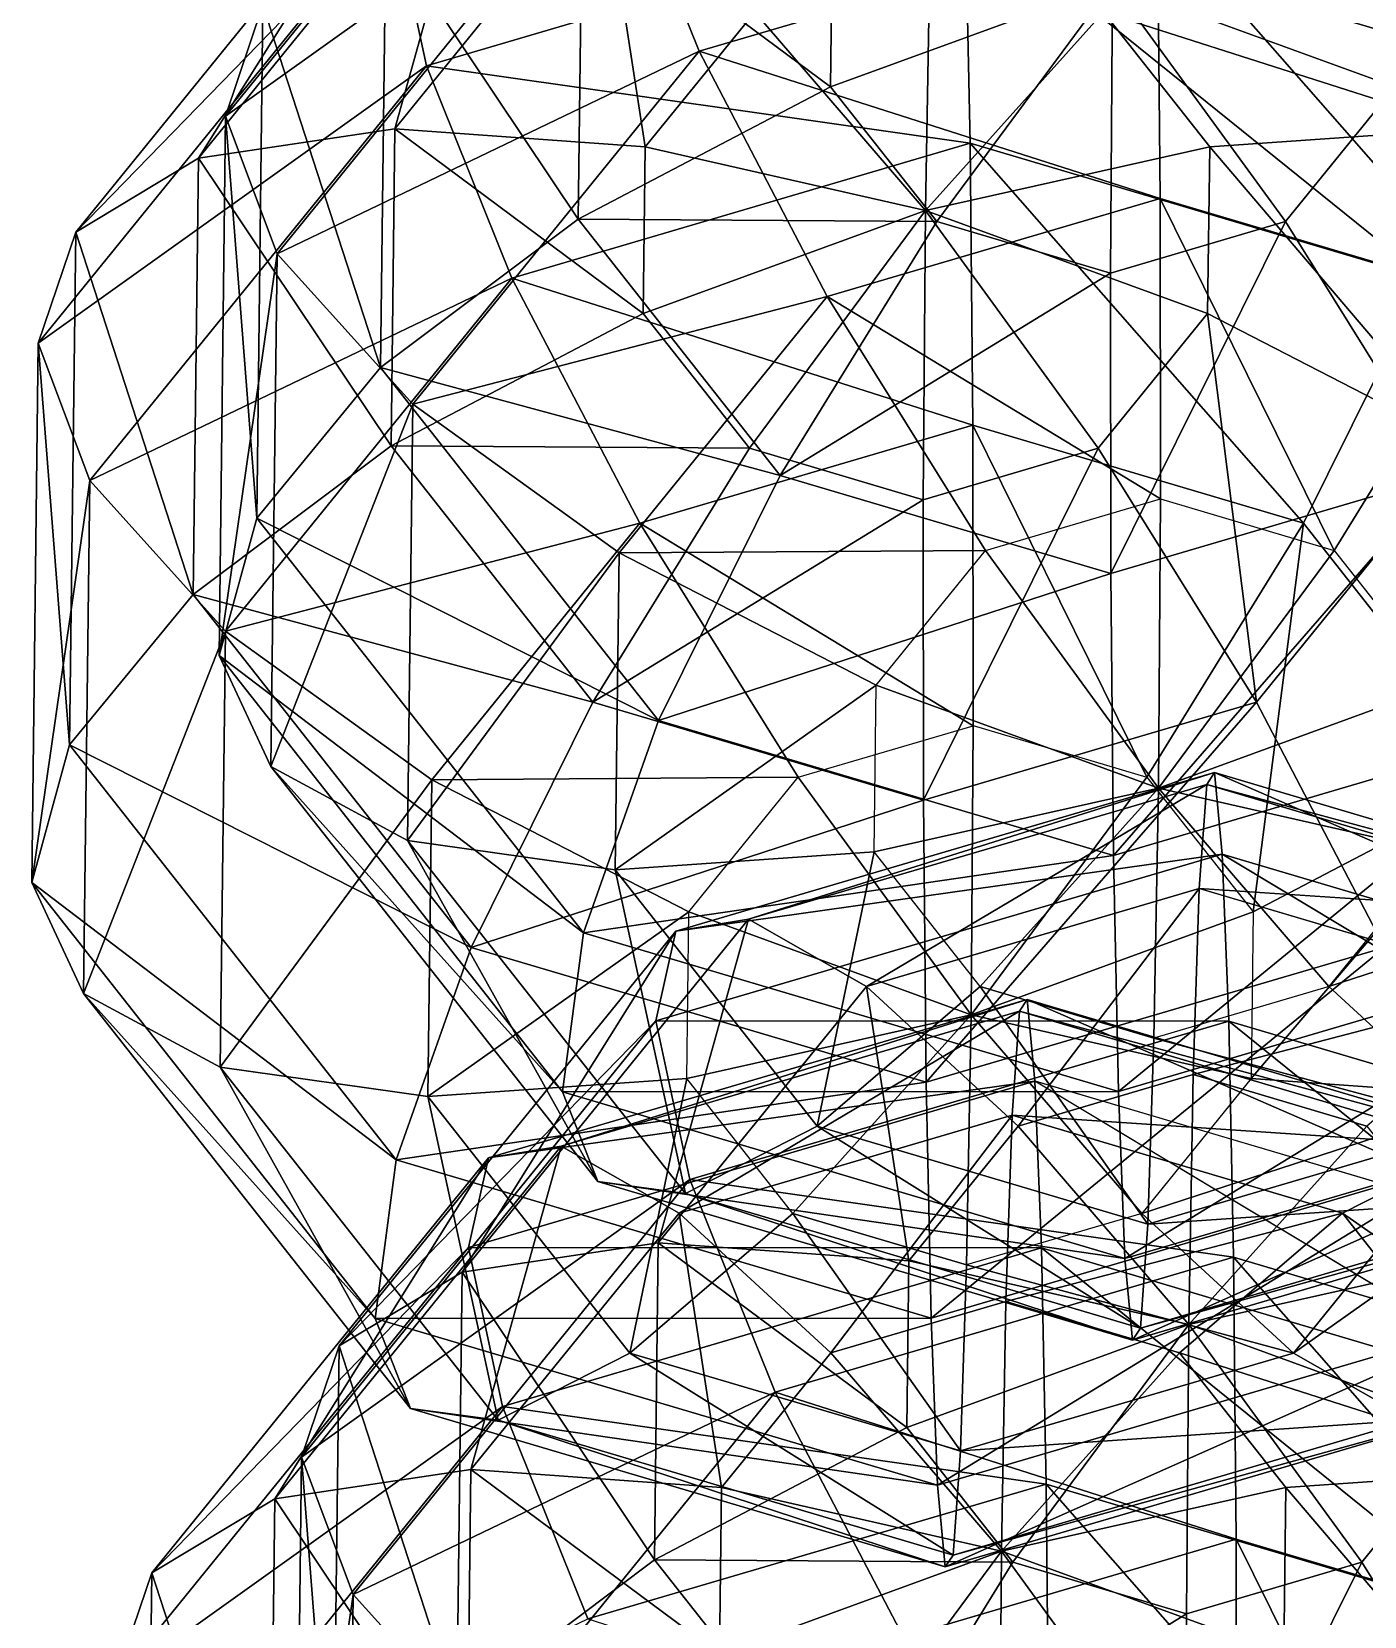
# Model space of a CAD drawing. Header units: metres. Extents: x -232 to 136, y -204 to 253.
# Drawn here: x 68.96 to 110.59, y 10.53 to 60.01 of the extents above; entities that cross this region are included whole.
import ezdxf

# ---------------------------------------------------------------- set-up
doc = ezdxf.new("R2010")
doc.units = ezdxf.units.M

msp = doc.modelspace()

# ---------------------------------------------------------------- linework, layer by layer
for points in [[(86.07738, 70.989456, -405.7738), (76.18919, 60.836445, -420.40878), (75.018585, 57.36731, -411.76627), (75.018684, 57.36741, -411.76617)], [(87.14749, 66.0295, -397.87747), (86.07738, 70.989456, -405.7738), (75.018585, 57.36731, -411.76627), (75.018684, 57.36741, -411.76617)], [(118.33424, 59.397522, -392.54047), (120.67702, 66.0295, -398.7555), (103.97197, 70.978035, -396.03595), (103.97207, 70.978134, -396.03586)], [(118.33424, 59.397522, -392.54047), (103.97197, 70.978035, -396.03595), (104.12408, 63.606995, -390.2271), (104.124176, 63.607094, -390.22702)], [(114.82661, 58.947105, -622.1735), (115.481995, 63.90706, -630.11505), (97.91727, 69.11025, -627.25555), (97.917366, 69.11035, -627.25543)], [(114.82661, 58.947105, -622.1735), (97.91727, 69.11025, -627.25555), (98.12156, 63.895638, -619.454), (98.12166, 63.895737, -619.45386)], [(83.123535, 67.08004, -647.2282), (80.30648, 56.97558, -659.12506), (74.17678, 56.059494, -652.07623), (74.17688, 56.059593, -652.0761)], [(80.85632, 66.70948, -638.1276), (83.123535, 67.08004, -647.2282), (74.17678, 56.059494, -652.07623), (74.17688, 56.059593, -652.0761)], [(83.123535, 67.08004, -647.2282), (86.80668, 64.982475, -655.6028), (80.30648, 56.97558, -659.12506), (80.30658, 56.975677, -659.12494)], [(120.32622, 56.05949, -653.2847), (107.52906, 64.982475, -656.1454), (111.64545, 67.08004, -647.9751), (111.645546, 67.08014, -647.975)], [(80.85632, 66.70948, -638.1276), (74.17678, 56.059494, -652.07623), (70.33878, 53.754047, -643.82684), (70.33888, 53.754147, -643.8267)], [(80.22697, 63.90706, -629.19183), (80.85632, 66.70948, -638.1276), (70.33878, 53.754047, -643.82684), (70.33888, 53.754147, -643.8267)], [(87.14749, 66.0295, -397.87747), (75.018585, 57.36731, -411.76627), (76.62996, 53.07407, -403.57666), (76.63006, 53.07417, -403.57657)], [(89.81233, 59.397522, -391.79358), (87.14749, 66.0295, -397.87747), (76.62996, 53.07407, -403.57666), (76.63006, 53.07417, -403.57657)], [(104.12408, 63.606995, -390.2271), (87.14749, 66.0295, -397.87747), (89.81233, 59.397522, -391.79358), (89.81243, 59.39762, -391.7935)], [(86.80668, 64.982475, -655.6028), (88.12786, 56.41263, -664.28326), (80.30648, 56.97558, -659.12506), (80.30658, 56.975677, -659.12494)], [(86.80668, 64.982475, -655.6028), (91.54522, 60.6221, -662.4315), (88.12786, 56.41263, -664.28326), (88.12796, 56.412727, -664.28314)], [(113.836006, 56.975574, -660.00305), (102.43962, 60.6221, -662.7168), (107.52906, 64.982475, -656.1454), (107.52916, 64.982574, -656.14526)], [(120.32622, 56.05949, -653.2847), (113.836006, 56.975574, -660.00305), (107.52906, 64.982475, -656.1454), (107.52916, 64.982574, -656.14526)], [(80.22697, 63.90706, -629.19183), (70.33878, 53.754047, -643.82684), (69.168175, 50.284912, -635.1843), (69.168274, 50.28501, -635.1842)], [(81.29709, 58.947105, -621.29553), (80.22697, 63.90706, -629.19183), (69.168175, 50.284912, -635.1843), (69.168274, 50.28501, -635.1842)], [(80.02719, 63.14189, -428.6582), (86.15689, 64.057976, -435.70703), (86.03746, 54.160904, -440.26807), (86.03756, 54.161003, -440.26797)], [(98.12156, 63.895638, -619.454), (80.22697, 63.90706, -629.19183), (81.29709, 58.947105, -621.29553), (81.29719, 58.947205, -621.2954)], [(98.27367, 56.524597, -613.64514), (98.12156, 63.895638, -619.454), (81.29709, 58.947105, -621.29553), (81.29719, 58.947205, -621.2954)], [(86.15689, 64.057976, -435.70703), (93.91548, 58.291824, -443.26312), (86.03746, 54.160904, -440.26807), (86.03756, 54.161003, -440.26797)], [(86.15689, 64.057976, -435.70703), (93.97827, 63.495026, -440.86526), (93.91548, 58.291824, -443.26312), (93.91558, 58.291924, -443.26303)], [(112.48383, 52.315125, -615.9585), (114.82661, 58.947105, -622.1735), (98.12156, 63.895638, -619.454), (98.12166, 63.895737, -619.45386)], [(112.48383, 52.315125, -615.9585), (98.12156, 63.895638, -619.454), (98.27367, 56.524597, -613.64514), (98.273766, 56.524696, -613.645)], [(104.20912, 54.801067, -386.97952), (104.12408, 63.606995, -390.2271), (89.81233, 59.397522, -391.79358), (89.81243, 59.39762, -391.7935)], [(93.97827, 63.495026, -440.86526), (102.72573, 61.508144, -443.62796), (93.91548, 58.291824, -443.26312), (93.91558, 58.291924, -443.26303)], [(111.543, 58.291824, -443.72473), (102.72573, 61.508144, -443.62796), (111.60579, 63.495026, -441.32684), (111.60589, 63.495125, -441.32675)], [(114.53341, 51.742706, -388.66028), (118.33424, 59.397522, -392.54047), (104.12408, 63.606995, -390.2271), (104.124176, 63.607094, -390.22702)], [(114.53341, 51.742706, -388.66028), (104.12408, 63.606995, -390.2271), (104.20912, 54.801067, -386.97952), (104.20922, 54.801167, -386.97943)], [(76.18919, 60.836445, -420.40878), (80.02719, 63.14189, -428.6582), (79.8628, 49.519737, -434.93594), (79.8629, 49.519836, -434.93585)], [(80.02719, 63.14189, -428.6582), (86.03746, 54.160904, -440.26807), (79.8628, 49.519737, -434.93594), (79.8629, 49.519836, -434.93585)], [(97.011826, 62.229977, -661.8332), (96.87532, 54.425747, -667.046), (91.54522, 60.6221, -662.4315), (91.54532, 60.6222, -662.4314)], [(102.43962, 60.6221, -662.7168), (96.87532, 54.425747, -667.046), (97.011826, 62.229977, -661.8332), (97.011925, 62.230076, -661.83307)], [(93.91548, 58.291824, -443.26312), (102.72573, 61.508144, -443.62796), (97.23124, 54.08235, -445.29123), (97.23134, 54.08245, -445.29114)], [(97.23124, 54.08235, -445.29123), (102.72573, 61.508144, -443.62796), (102.659035, 52.474476, -446.17487), (102.659134, 52.474575, -446.17477)], [(102.659035, 52.474476, -446.17487), (102.72573, 61.508144, -443.62796), (108.12564, 54.08235, -445.5765), (108.12574, 54.08245, -445.57642)], [(108.12564, 54.08235, -445.5765), (102.72573, 61.508144, -443.62796), (111.543, 58.291824, -443.72473), (111.5431, 58.291924, -443.72464)], [(75.018585, 57.36731, -411.76627), (76.18919, 60.836445, -420.40878), (75.99594, 44.822643, -427.78873), (75.99604, 44.822742, -427.78864)], [(76.18919, 60.836445, -420.40878), (79.8628, 49.519737, -434.93594), (75.99594, 44.822643, -427.78873), (75.99604, 44.822742, -427.78864)], [(91.54522, 60.6221, -662.4315), (96.87532, 54.425747, -667.046), (88.12786, 56.41263, -664.28326), (88.12796, 56.412727, -664.28314)], [(105.75538, 56.41263, -664.7449), (96.87532, 54.425747, -667.046), (102.43962, 60.6221, -662.7168), (102.43972, 60.6222, -662.7167)], [(113.836006, 56.975574, -660.00305), (105.75538, 56.41263, -664.7449), (102.43962, 60.6221, -662.7168), (102.43972, 60.6222, -662.7167)], [(89.81233, 59.397522, -391.79358), (76.62996, 53.07407, -403.57666), (80.86557, 48.376976, -396.6416), (80.86567, 48.377075, -396.6415)], [(93.81103, 51.742706, -388.11765), (89.81233, 59.397522, -391.79358), (80.86557, 48.376976, -396.6416), (80.86567, 48.377075, -396.6415)], [(104.20912, 54.801067, -386.97952), (89.81233, 59.397522, -391.79358), (93.81103, 51.742706, -388.11765), (93.81113, 51.742805, -388.11755)], [(81.29709, 58.947105, -621.29553), (69.168175, 50.284912, -635.1843), (70.77954, 45.991673, -626.9947), (70.77964, 45.99177, -626.99457)], [(83.961914, 52.315125, -615.2116), (81.29709, 58.947105, -621.29553), (70.77954, 45.991673, -626.9947), (70.77964, 45.99177, -626.99457)], [(98.27367, 56.524597, -613.64514), (81.29709, 58.947105, -621.29553), (83.961914, 52.315125, -615.2116), (83.96201, 52.315224, -615.2115)], [(86.03746, 54.160904, -440.26807), (93.91548, 58.291824, -443.26312), (97.23124, 54.08235, -445.29123), (97.23134, 54.08245, -445.29114)], [(113.06679, 46.154007, -444.66837), (108.12564, 54.08235, -445.5765), (111.543, 58.291824, -443.72473), (111.5431, 58.291924, -443.72464)], [(74.17678, 56.059494, -652.07623), (80.30648, 56.97558, -659.12506), (80.18704, 47.078506, -663.6861), (80.18714, 47.078606, -663.686)], [(75.018585, 57.36731, -411.76627), (75.99594, 44.822643, -427.78873), (74.81539, 40.529404, -419.526), (74.81549, 40.529503, -419.5259)], [(76.62996, 53.07407, -403.57666), (75.018585, 57.36731, -411.76627), (74.81539, 40.529404, -419.526), (74.81549, 40.529503, -419.5259)], [(80.30648, 56.97558, -659.12506), (88.06507, 51.209427, -666.68115), (80.18704, 47.078506, -663.6861), (80.18714, 47.078606, -663.686)], [(80.30648, 56.97558, -659.12506), (88.12786, 56.41263, -664.28326), (88.06507, 51.209427, -666.68115), (88.06517, 51.209526, -666.681)], [(113.71657, 47.078506, -664.5641), (105.75538, 56.41263, -664.7449), (113.836006, 56.975574, -660.00305), (113.836105, 56.975674, -660.0029)], [(98.35871, 47.71867, -610.3976), (98.27367, 56.524597, -613.64514), (83.961914, 52.315125, -615.2116), (83.96201, 52.315224, -615.2115)], [(88.12786, 56.41263, -664.28326), (96.87532, 54.425747, -667.046), (88.06507, 51.209427, -666.68115), (88.06517, 51.209526, -666.681)], [(105.69259, 51.209427, -667.14276), (96.87532, 54.425747, -667.046), (105.75538, 56.41263, -664.7449), (105.75548, 56.412727, -664.74475)], [(108.683, 44.66031, -612.0783), (112.48383, 52.315125, -615.9585), (98.27367, 56.524597, -613.64514), (98.273766, 56.524696, -613.645)], [(108.683, 44.66031, -612.0783), (98.27367, 56.524597, -613.64514), (98.35871, 47.71867, -610.3976), (98.35881, 47.71877, -610.39746)], [(113.71657, 47.078506, -664.5641), (105.69259, 51.209427, -667.14276), (105.75538, 56.41263, -664.7449), (105.75548, 56.412727, -664.74475)], [(70.33878, 53.754047, -643.82684), (74.17678, 56.059494, -652.07623), (74.01239, 42.43734, -658.354), (74.01249, 42.43744, -658.3539)], [(74.17678, 56.059494, -652.07623), (80.18704, 47.078506, -663.6861), (74.01239, 42.43734, -658.354), (74.01249, 42.43744, -658.3539)], [(104.218765, 45.42224, -386.61118), (104.20912, 54.801067, -386.97952), (93.81103, 51.742706, -388.11765), (93.81113, 51.742805, -388.11755)], [(109.64657, 43.814365, -387.49478), (114.53341, 51.742706, -388.66028), (104.20912, 54.801067, -386.97952), (104.20922, 54.801167, -386.97943)], [(109.64657, 43.814365, -387.49478), (104.20912, 54.801067, -386.97952), (104.218765, 45.42224, -386.61118), (104.218864, 45.42234, -386.61108)], [(79.8628, 49.519737, -434.93594), (86.03746, 54.160904, -440.26807), (92.3444, 46.154007, -444.12573), (92.3445, 46.154106, -444.12564)], [(86.03746, 54.160904, -440.26807), (97.23124, 54.08235, -445.29123), (92.3444, 46.154007, -444.12573), (92.3445, 46.154106, -444.12564)], [(88.06507, 51.209427, -666.68115), (96.87532, 54.425747, -667.046), (91.38083, 46.999954, -668.7092), (91.38093, 47.000053, -668.7091)], [(91.38083, 46.999954, -668.7092), (96.87532, 54.425747, -667.046), (96.808624, 45.39208, -669.5929), (96.80872, 45.392178, -669.5928)], [(92.3444, 46.154007, -444.12573), (97.23124, 54.08235, -445.29123), (102.659035, 52.474476, -446.17487), (102.659134, 52.474575, -446.17477)], [(96.808624, 45.39208, -669.5929), (96.87532, 54.425747, -667.046), (102.27523, 46.999954, -668.9945), (102.27533, 47.000053, -668.9944)], [(102.27523, 46.999954, -668.9945), (96.87532, 54.425747, -667.046), (105.69259, 51.209427, -667.14276), (105.69269, 51.209526, -667.14264)], [(102.668686, 43.095646, -445.8065), (102.659035, 52.474476, -446.17487), (108.12564, 54.08235, -445.5765), (108.12574, 54.08245, -445.57642)], [(102.668686, 43.095646, -445.8065), (108.12564, 54.08235, -445.5765), (113.06679, 46.154007, -444.66837), (113.06689, 46.154106, -444.66827)], [(69.168175, 50.284912, -635.1843), (70.33878, 53.754047, -643.82684), (70.14553, 37.740246, -651.2067), (70.14563, 37.740345, -651.2066)], [(70.33878, 53.754047, -643.82684), (74.01239, 42.43734, -658.354), (70.14553, 37.740246, -651.2067), (70.14563, 37.740345, -651.2066)], [(76.62996, 53.07407, -403.57666), (74.81539, 40.529404, -419.526), (76.43671, 37.060272, -410.95657), (76.436806, 37.06037, -410.95648)], [(80.86557, 48.376976, -396.6416), (76.62996, 53.07407, -403.57666), (76.43671, 37.060272, -410.95657), (76.436806, 37.06037, -410.95648)], [(92.3444, 46.154007, -444.12573), (102.659035, 52.474476, -446.17487), (102.668686, 43.095646, -445.8065), (102.668785, 43.095745, -445.8064)], [(83.961914, 52.315125, -615.2116), (70.77954, 45.991673, -626.9947), (75.01517, 41.29458, -620.05963), (75.01527, 41.294678, -620.0595)], [(87.96062, 44.66031, -611.5357), (83.961914, 52.315125, -615.2116), (75.01517, 41.29458, -620.05963), (75.01527, 41.294678, -620.0595)], [(98.35871, 47.71867, -610.3976), (83.961914, 52.315125, -615.2116), (87.96062, 44.66031, -611.5357), (87.96072, 44.660408, -611.5356)], [(114.989944, 36.65341, -615.936), (112.48383, 52.315125, -615.9585), (108.683, 44.66031, -612.0783), (108.6831, 44.660408, -612.0782)], [(93.81103, 51.742706, -388.11765), (80.86557, 48.376976, -396.6416), (87.31083, 43.73581, -391.63992), (87.31093, 43.73591, -391.63983)], [(98.75217, 43.814365, -387.2095), (93.81103, 51.742706, -388.11765), (87.31083, 43.73581, -391.63992), (87.31093, 43.73591, -391.63983)], [(104.218765, 45.42224, -386.61118), (93.81103, 51.742706, -388.11765), (98.75217, 43.814365, -387.2095), (98.752266, 43.814465, -387.2094)], [(112.962326, 39.60489, -389.5229), (114.53341, 51.742706, -388.66028), (109.64657, 43.814365, -387.49478), (109.64667, 43.814465, -387.4947)], [(80.18704, 47.078506, -663.6861), (88.06507, 51.209427, -666.68115), (91.38083, 46.999954, -668.7092), (91.38093, 47.000053, -668.7091)], [(107.21638, 39.07161, -668.08636), (102.27523, 46.999954, -668.9945), (105.69259, 51.209427, -667.14276), (105.69269, 51.209526, -667.14264)], [(107.21638, 39.07161, -668.08636), (105.69259, 51.209427, -667.14276), (113.71657, 47.078506, -664.5641), (113.71667, 47.078606, -664.56396)], [(69.168175, 50.284912, -635.1843), (70.14553, 37.740246, -651.2067), (68.96498, 33.447006, -642.94403), (68.96508, 33.447105, -642.9439)], [(70.77954, 45.991673, -626.9947), (69.168175, 50.284912, -635.1843), (68.96498, 33.447006, -642.94403), (68.96508, 33.447105, -642.9439)], [(75.99594, 44.822643, -427.78873), (79.8628, 49.519737, -434.93594), (88.543564, 38.49919, -440.24554), (88.54366, 38.49929, -440.24545)], [(79.8628, 49.519737, -434.93594), (92.3444, 46.154007, -444.12573), (88.543564, 38.49919, -440.24554), (88.54366, 38.49929, -440.24545)], [(80.86557, 48.376976, -396.6416), (76.43671, 37.060272, -410.95657), (80.70119, 34.75482, -402.91934), (80.70129, 34.75492, -402.91925)], [(87.31083, 43.73581, -391.63992), (80.86557, 48.376976, -396.6416), (80.70119, 34.75482, -402.91934), (80.70129, 34.75492, -402.91925)], [(98.368355, 38.339844, -610.0292), (98.35871, 47.71867, -610.3976), (87.96062, 44.66031, -611.5357), (87.96072, 44.660408, -611.5356)], [(103.79616, 36.731968, -610.91284), (108.683, 44.66031, -612.0783), (98.35871, 47.71867, -610.3976), (98.35881, 47.71877, -610.39746)], [(103.79616, 36.731968, -610.91284), (98.35871, 47.71867, -610.3976), (98.368355, 38.339844, -610.0292), (98.368454, 38.339943, -610.02905)], [(74.01239, 42.43734, -658.354), (80.18704, 47.078506, -663.6861), (86.49399, 39.07161, -667.54376), (86.49409, 39.07171, -667.54364)], [(80.18704, 47.078506, -663.6861), (91.38083, 46.999954, -668.7092), (86.49399, 39.07161, -667.54376), (86.49409, 39.07171, -667.54364)], [(111.21507, 31.416794, -664.41046), (107.21638, 39.07161, -668.08636), (113.71657, 47.078506, -664.5641), (113.71667, 47.078606, -664.56396)], [(86.49399, 39.07161, -667.54376), (91.38083, 46.999954, -668.7092), (96.808624, 45.39208, -669.5929), (96.80872, 45.392178, -669.5928)], [(96.818275, 36.01325, -669.2245), (96.808624, 45.39208, -669.5929), (102.27523, 46.999954, -668.9945), (102.27533, 47.000053, -668.9944)], [(96.818275, 36.01325, -669.2245), (102.27523, 46.999954, -668.9945), (107.21638, 39.07161, -668.08636), (107.21648, 39.07171, -668.08624)], [(88.543564, 38.49919, -440.24554), (92.3444, 46.154007, -444.12573), (102.668686, 43.095646, -445.8065), (102.668785, 43.095745, -445.8064)], [(102.668686, 43.095646, -445.8065), (102.668686, 43.095646, -445.8065), (92.3444, 46.154007, -444.12573), (92.3445, 46.154106, -444.12564)], [(102.75372, 34.28972, -442.5589), (102.668686, 43.095646, -445.8065), (113.06679, 46.154007, -444.66837), (113.06689, 46.154106, -444.66827)], [(102.75372, 34.28972, -442.5589), (113.06679, 46.154007, -444.66837), (117.06548, 38.49919, -440.99243), (117.06558, 38.49929, -440.99234)], [(70.77954, 45.991673, -626.9947), (68.96498, 33.447006, -642.94403), (70.586296, 29.977873, -634.37463), (70.586395, 29.977972, -634.3745)], [(75.01517, 41.29458, -620.05963), (70.77954, 45.991673, -626.9947), (70.586296, 29.977873, -634.37463), (70.586395, 29.977972, -634.3745)], [(86.49399, 39.07161, -667.54376), (96.808624, 45.39208, -669.5929), (96.818275, 36.01325, -669.2245), (96.818375, 36.013348, -669.22437)], [(104.218765, 45.42224, -386.61118), (104.15208, 36.38857, -389.15805), (98.75217, 43.814365, -387.2095), (98.752266, 43.814465, -387.2094)], [(109.64657, 43.814365, -387.49478), (104.15208, 36.38857, -389.15805), (104.218765, 45.42224, -386.61118), (104.218864, 45.42234, -386.61108)], [(74.81539, 40.529404, -419.526), (75.99594, 44.822643, -427.78873), (86.20079, 31.867214, -434.03052), (86.20089, 31.867313, -434.03043)], [(87.96062, 44.66031, -611.5357), (75.01517, 41.29458, -620.05963), (81.46042, 36.65341, -615.058), (81.46052, 36.65351, -615.05786)], [(75.99594, 44.822643, -427.78873), (88.543564, 38.49919, -440.24554), (86.20079, 31.867214, -434.03052), (86.20089, 31.867313, -434.03043)], [(92.90176, 36.731968, -610.62756), (87.96062, 44.66031, -611.5357), (81.46042, 36.65341, -615.058), (81.46052, 36.65351, -615.05786)], [(98.368355, 38.339844, -610.0292), (87.96062, 44.66031, -611.5357), (92.90176, 36.731968, -610.62756), (92.901855, 36.732067, -610.62744)], [(107.111916, 32.52249, -612.9409), (108.683, 44.66031, -612.0783), (103.79616, 36.731968, -610.91284), (103.79626, 36.732067, -610.9127)], [(107.111916, 32.52249, -612.9409), (114.989944, 36.65341, -615.936), (108.683, 44.66031, -612.0783), (108.6831, 44.660408, -612.0782)], [(87.31083, 43.73581, -391.63992), (80.70119, 34.75482, -402.91934), (87.1914, 33.838737, -396.201), (87.1915, 33.838837, -396.2009)], [(95.33481, 39.60489, -389.06128), (87.31083, 43.73581, -391.63992), (87.1914, 33.838737, -396.201), (87.1915, 33.838837, -396.2009)], [(98.75217, 43.814365, -387.2095), (87.31083, 43.73581, -391.63992), (95.33481, 39.60489, -389.06128), (95.33491, 39.60499, -389.0612)], [(98.75217, 43.814365, -387.2095), (104.15208, 36.38857, -389.15805), (95.33481, 39.60489, -389.06128), (95.33491, 39.60499, -389.0612)], [(112.962326, 39.60489, -389.5229), (104.15208, 36.38857, -389.15805), (109.64657, 43.814365, -387.49478), (109.64667, 43.814465, -387.4947)], [(88.543564, 38.49919, -440.24554), (102.668686, 43.095646, -445.8065), (102.75372, 34.28972, -442.5589), (102.75382, 34.289818, -442.5588)], [(70.14553, 37.740246, -651.2067), (74.01239, 42.43734, -658.354), (82.69315, 31.416796, -663.6636), (82.69325, 31.416895, -663.66345)], [(74.01239, 42.43734, -658.354), (86.49399, 39.07161, -667.54376), (82.69315, 31.416796, -663.6636), (82.69325, 31.416895, -663.66345)], [(75.01517, 41.29458, -620.05963), (70.586296, 29.977873, -634.37463), (74.85078, 27.672424, -626.33734), (74.850876, 27.672523, -626.3372)], [(81.46042, 36.65341, -615.058), (75.01517, 41.29458, -620.05963), (74.85078, 27.672424, -626.33734), (74.850876, 27.672523, -626.3372)], [(74.81539, 40.529404, -419.526), (86.20079, 31.867214, -434.03052), (85.5454, 26.90726, -426.08902), (85.5455, 26.90736, -426.08893)], [(76.43671, 37.060272, -410.95657), (74.81539, 40.529404, -419.526), (85.5454, 26.90726, -426.08902), (85.5455, 26.90736, -426.08893)], [(95.33481, 39.60489, -389.06128), (87.1914, 33.838737, -396.201), (95.27202, 34.401688, -391.45917), (95.27212, 34.401787, -391.45908)], [(95.33481, 39.60489, -389.06128), (104.15208, 36.38857, -389.15805), (95.27202, 34.401688, -391.45917), (95.27212, 34.401787, -391.45908)], [(112.899536, 34.40169, -391.92075), (104.15208, 36.38857, -389.15805), (112.962326, 39.60489, -389.5229), (112.962425, 39.60499, -389.5228)], [(82.69315, 31.416796, -663.6636), (86.49399, 39.07161, -667.54376), (96.818275, 36.01325, -669.2245), (96.818375, 36.013348, -669.22437)], [(96.818275, 36.01325, -669.2245), (96.818275, 36.01325, -669.2245), (86.49399, 39.07161, -667.54376), (86.49409, 39.07171, -667.54364)], [(96.90331, 27.20732, -665.9769), (96.818275, 36.01325, -669.2245), (107.21638, 39.07161, -668.08636), (107.21648, 39.07171, -668.08624)], [(96.90331, 27.20732, -665.9769), (107.21638, 39.07161, -668.08636), (111.21507, 31.416794, -664.41046), (111.21517, 31.416893, -664.41034)], [(86.20079, 31.867214, -434.03052), (88.543564, 38.49919, -440.24554), (102.75372, 34.28972, -442.5589), (102.75382, 34.289818, -442.5588)], [(102.75372, 34.28972, -442.5589), (102.75372, 34.28972, -442.5589), (88.543564, 38.49919, -440.24554), (88.54366, 38.49929, -440.24545)], [(98.368355, 38.339844, -610.0292), (98.30167, 29.306171, -612.57605), (92.90176, 36.731968, -610.62756), (92.901855, 36.732067, -610.62744)], [(103.79616, 36.731968, -610.91284), (98.30167, 29.306171, -612.57605), (98.368355, 38.339844, -610.0292), (98.368454, 38.339943, -610.02905)], [(102.90584, 26.918678, -436.75006), (102.75372, 34.28972, -442.5589), (117.06548, 38.49919, -440.99243), (117.06558, 38.49929, -440.99234)], [(102.90584, 26.918678, -436.75006), (117.06548, 38.49919, -440.99243), (119.730316, 31.867212, -434.90854), (119.730415, 31.867311, -434.90845)], [(68.96498, 33.447006, -642.94403), (70.14553, 37.740246, -651.2067), (80.35038, 24.784817, -657.44855), (80.35048, 24.784916, -657.4484)], [(70.14553, 37.740246, -651.2067), (82.69315, 31.416796, -663.6636), (80.35038, 24.784817, -657.44855), (80.35048, 24.784916, -657.4484)], [(81.46042, 36.65341, -615.058), (74.85078, 27.672424, -626.33734), (81.34099, 26.75634, -619.619), (81.34109, 26.75644, -619.6189)], [(76.43671, 37.060272, -410.95657), (85.5454, 26.90726, -426.08902), (86.641556, 24.10484, -417.1984), (86.641655, 24.104939, -417.1983)], [(80.70119, 34.75482, -402.91934), (76.43671, 37.060272, -410.95657), (86.641556, 24.10484, -417.1984), (86.641655, 24.104939, -417.1983)], [(89.4844, 32.52249, -612.4793), (81.46042, 36.65341, -615.058), (81.34099, 26.75634, -619.619), (81.34109, 26.75644, -619.6189)], [(92.90176, 36.731968, -610.62756), (81.46042, 36.65341, -615.058), (89.4844, 32.52249, -612.4793), (89.4845, 32.52259, -612.4792)], [(105.90845, 36.87445, -322.0849), (91.35119, 32.29648, -333.027), (89.08397, 31.925919, -323.92642), (89.08407, 31.926018, -323.92633)], [(106.14492, 34.32669, -313.05432), (105.90845, 36.87445, -322.0849), (89.08397, 31.925919, -323.92642), (89.08407, 31.926018, -323.92633)], [(92.90176, 36.731968, -610.62756), (98.30167, 29.306171, -612.57605), (89.4844, 32.52249, -612.4793), (89.4845, 32.52259, -612.4792)], [(105.90845, 36.87445, -322.0849), (105.66294, 36.50595, -331.4605), (91.35119, 32.29648, -333.027), (91.35129, 32.296577, -333.02692)], [(107.111916, 32.52249, -612.9409), (98.30167, 29.306171, -612.57605), (103.79616, 36.731968, -610.91284), (103.79626, 36.732067, -610.9127)], [(122.613495, 31.925919, -324.8044), (105.66294, 36.50595, -331.4605), (105.90845, 36.87445, -322.0849), (105.90855, 36.87455, -322.0848)], [(123.70965, 29.123497, -315.9138), (122.613495, 31.925919, -324.8044), (105.90845, 36.87445, -322.0849), (105.90855, 36.87455, -322.0848)], [(123.70965, 29.123497, -315.9138), (105.90845, 36.87445, -322.0849), (106.14492, 34.32669, -313.05432), (106.14502, 34.32679, -313.05423)], [(107.049126, 27.319294, -615.3388), (114.87051, 26.756344, -620.497), (114.989944, 36.65341, -615.936), (114.99004, 36.65351, -615.93585)], [(107.049126, 27.319294, -615.3388), (114.989944, 36.65341, -615.936), (107.111916, 32.52249, -612.9409), (107.112015, 32.52259, -612.9408)], [(105.66294, 36.50595, -331.4605), (95.03433, 30.198914, -341.40155), (91.35119, 32.29648, -333.027), (91.35129, 32.296577, -333.02692)], [(105.66294, 36.50595, -331.4605), (105.43243, 33.257275, -340.26343), (95.03433, 30.198914, -341.40155), (95.03443, 30.199013, -341.40146)], [(95.27202, 34.401688, -391.45917), (104.15208, 36.38857, -389.15805), (98.587776, 30.192215, -393.48724), (98.587875, 30.192314, -393.48715)], [(98.587776, 30.192215, -393.48724), (104.15208, 36.38857, -389.15805), (104.01557, 28.58434, -394.37088), (104.01567, 28.584438, -394.3708)], [(104.01557, 28.58434, -394.37088), (104.15208, 36.38857, -389.15805), (109.48218, 30.192215, -393.77252), (109.48228, 30.192314, -393.77243)], [(109.48218, 30.192215, -393.77252), (104.15208, 36.38857, -389.15805), (112.899536, 34.40169, -391.92075), (112.899635, 34.40179, -391.92065)], [(119.8731, 32.29648, -333.77386), (105.43243, 33.257275, -340.26343), (105.66294, 36.50595, -331.4605), (105.66304, 36.50605, -331.46042)], [(122.613495, 31.925919, -324.8044), (119.8731, 32.29648, -333.77386), (105.66294, 36.50595, -331.4605), (105.66304, 36.50605, -331.46042)], [(82.69315, 31.416796, -663.6636), (96.818275, 36.01325, -669.2245), (96.90331, 27.20732, -665.9769), (96.90341, 27.207418, -665.9768)], [(80.70119, 34.75482, -402.91934), (86.641556, 24.10484, -417.1984), (89.38195, 23.734278, -408.22894), (89.38205, 23.734377, -408.22885)], [(87.1914, 33.838737, -396.201), (80.70119, 34.75482, -402.91934), (89.38195, 23.734278, -408.22894), (89.38205, 23.734377, -408.22885)], [(86.20079, 31.867214, -434.03052), (102.75372, 34.28972, -442.5589), (102.90584, 26.918678, -436.75006), (102.90594, 26.918777, -436.74997)], [(95.27202, 34.401688, -391.45917), (87.1914, 33.838737, -396.201), (93.49834, 25.831844, -400.05862), (93.498436, 25.831944, -400.05853)], [(106.14492, 34.32669, -313.05432), (89.08397, 31.925919, -323.92642), (88.45462, 29.123497, -314.9906), (88.45472, 29.123596, -314.9905)], [(106.34921, 29.112076, -305.25275), (106.14492, 34.32669, -313.05432), (88.45462, 29.123497, -314.9906), (88.45472, 29.123596, -314.9905)], [(95.27202, 34.401688, -391.45917), (93.49834, 25.831844, -400.05862), (98.587776, 30.192215, -393.48724), (98.587875, 30.192314, -393.48715)], [(123.05426, 24.163544, -307.9723), (123.70965, 29.123497, -315.9138), (106.14492, 34.32669, -313.05432), (106.14502, 34.32679, -313.05423)], [(123.05426, 24.163544, -307.9723), (106.14492, 34.32669, -313.05432), (106.34921, 29.112076, -305.25275), (106.34931, 29.112175, -305.25266)], [(109.48218, 30.192215, -393.77252), (120.72092, 33.83874, -397.07898), (112.899536, 34.40169, -391.92075), (112.899635, 34.40179, -391.92065)], [(87.1914, 33.838737, -396.201), (89.38195, 23.734278, -408.22894), (93.49834, 25.831844, -400.05862), (93.498436, 25.831944, -400.05853)], [(109.48218, 30.192215, -393.77252), (114.220726, 25.831844, -400.60126), (120.72092, 33.83874, -397.07898), (120.721016, 33.83884, -397.0789)], [(68.96498, 33.447006, -642.94403), (80.35038, 24.784817, -657.44855), (79.69499, 19.824863, -649.507), (79.69509, 19.824963, -649.5069)], [(70.586296, 29.977873, -634.37463), (68.96498, 33.447006, -642.94403), (79.69499, 19.824863, -649.507), (79.69509, 19.824963, -649.5069)], [(105.43243, 33.257275, -340.26343), (99.77287, 25.838541, -348.2303), (95.03433, 30.198914, -341.40155), (95.03443, 30.199013, -341.40146)], [(105.43243, 33.257275, -340.26343), (105.23948, 27.446415, -347.63193), (99.77287, 25.838541, -348.2303), (99.77297, 25.83864, -348.2302)], [(115.756714, 30.198914, -341.94418), (105.23948, 27.446415, -347.63193), (105.43243, 33.257275, -340.26343), (105.432526, 33.257374, -340.26334)], [(119.8731, 32.29648, -333.77386), (115.756714, 30.198914, -341.94418), (105.43243, 33.257275, -340.26343), (105.432526, 33.257374, -340.26334)], [(89.4844, 32.52249, -612.4793), (81.34099, 26.75634, -619.619), (89.42161, 27.319292, -614.8772), (89.42171, 27.319391, -614.8771)], [(91.35119, 32.29648, -333.027), (88.534134, 22.192017, -344.92383), (82.404434, 21.275932, -337.875), (82.40453, 21.276031, -337.8749)], [(89.08397, 31.925919, -323.92642), (91.35119, 32.29648, -333.027), (82.404434, 21.275932, -337.875), (82.40453, 21.276031, -337.8749)], [(91.35119, 32.29648, -333.027), (95.03433, 30.198914, -341.40155), (88.534134, 22.192017, -344.92383), (88.53423, 22.192116, -344.92374)], [(89.4844, 32.52249, -612.4793), (98.30167, 29.306171, -612.57605), (89.42161, 27.319292, -614.8772), (89.42171, 27.319391, -614.8771)], [(107.049126, 27.319294, -615.3388), (98.30167, 29.306171, -612.57605), (107.111916, 32.52249, -612.9409), (107.112015, 32.52259, -612.9408)], [(89.08397, 31.925919, -323.92642), (82.404434, 21.275932, -337.875), (78.56644, 18.970486, -329.62558), (78.566536, 18.970585, -329.6255)], [(88.45462, 29.123497, -314.9906), (89.08397, 31.925919, -323.92642), (78.56644, 18.970486, -329.62558), (78.566536, 18.970585, -329.6255)], [(85.5454, 26.90726, -426.08902), (86.20079, 31.867214, -434.03052), (102.90584, 26.918678, -436.75006), (102.90594, 26.918777, -436.74997)], [(102.90584, 26.918678, -436.75006), (102.90584, 26.918678, -436.75006), (86.20079, 31.867214, -434.03052), (86.20089, 31.867313, -434.03043)], [(103.11013, 21.704062, -428.9485), (102.90584, 26.918678, -436.75006), (119.730316, 31.867212, -434.90854), (119.730415, 31.867311, -434.90845)], [(103.11013, 21.704062, -428.9485), (119.730316, 31.867212, -434.90854), (120.80043, 26.907259, -427.0122), (120.80053, 26.907358, -427.01212)], [(80.35038, 24.784817, -657.44855), (82.69315, 31.416796, -663.6636), (96.90331, 27.20732, -665.9769), (96.90341, 27.207418, -665.9768)], [(96.90331, 27.20732, -665.9769), (96.90331, 27.20732, -665.9769), (82.69315, 31.416796, -663.6636), (82.69325, 31.416895, -663.66345)], [(97.05543, 19.83628, -660.1681), (96.90331, 27.20732, -665.9769), (111.21507, 31.416794, -664.41046), (111.21517, 31.416893, -664.41034)], [(97.05543, 19.83628, -660.1681), (111.21507, 31.416794, -664.41046), (113.879906, 24.784815, -658.32654), (113.880005, 24.784914, -658.3264)], [(95.03433, 30.198914, -341.40155), (96.355515, 21.629066, -350.08206), (88.534134, 22.192017, -344.92383), (88.53423, 22.192116, -344.92374)], [(98.587776, 30.192215, -393.48724), (93.49834, 25.831844, -400.05862), (103.822624, 22.77348, -401.73938), (103.82272, 22.773579, -401.7393)], [(95.03433, 30.198914, -341.40155), (99.77287, 25.838541, -348.2303), (96.355515, 21.629066, -350.08206), (96.35561, 21.629166, -350.08197)], [(104.01557, 28.58434, -394.37088), (104.01557, 28.58434, -394.37088), (98.587776, 30.192215, -393.48724), (98.587875, 30.192314, -393.48715)], [(98.587776, 30.192215, -393.48724), (103.822624, 22.77348, -401.73938), (104.01557, 28.58434, -394.37088), (104.01567, 28.584438, -394.3708)], [(104.01557, 28.58434, -394.37088), (114.220726, 25.831844, -400.60126), (109.48218, 30.192215, -393.77252), (109.48228, 30.192314, -393.77243)], [(115.756714, 30.198914, -341.94418), (110.667274, 25.838541, -348.51556), (105.23948, 27.446415, -347.63193), (105.23958, 27.446514, -347.63184)], [(70.586296, 29.977873, -634.37463), (79.69499, 19.824863, -649.507), (80.791145, 17.022442, -640.6164), (80.791245, 17.022541, -640.6163)], [(74.85078, 27.672424, -626.33734), (70.586296, 29.977873, -634.37463), (80.791145, 17.022442, -640.6164), (80.791245, 17.022541, -640.6163)], [(100.05804, 29.792053, -545.5029), (85.50078, 25.21408, -556.445), (83.23357, 24.843521, -547.3444), (83.233665, 24.84362, -547.3443)], [(100.29451, 27.244295, -536.47235), (100.05804, 29.792053, -545.5029), (83.23357, 24.843521, -547.3444), (83.233665, 24.84362, -547.3443)], [(100.05804, 29.792053, -545.5029), (99.81253, 29.423555, -554.87854), (85.50078, 25.21408, -556.445), (85.50088, 25.21418, -556.4449)], [(116.763084, 24.843521, -548.2225), (99.81253, 29.423555, -554.87854), (100.05804, 29.792053, -545.5029), (100.058136, 29.792152, -545.5028)], [(117.85924, 22.0411, -539.33185), (116.763084, 24.843521, -548.2225), (100.05804, 29.792053, -545.5029), (100.058136, 29.792152, -545.5028)], [(117.85924, 22.0411, -539.33185), (100.05804, 29.792053, -545.5029), (100.29451, 27.244295, -536.47235), (100.29461, 27.244394, -536.4722)], [(99.81253, 29.423555, -554.87854), (89.18392, 23.116516, -564.8196), (85.50078, 25.21408, -556.445), (85.50088, 25.21418, -556.4449)], [(99.81253, 29.423555, -554.87854), (99.582016, 26.174877, -563.68146), (89.18392, 23.116516, -564.8196), (89.18402, 23.116615, -564.81946)], [(89.42161, 27.319292, -614.8772), (98.30167, 29.306171, -612.57605), (92.737366, 23.109818, -616.9053), (92.737465, 23.109917, -616.90515)], [(92.737366, 23.109818, -616.9053), (98.30167, 29.306171, -612.57605), (98.16516, 21.501942, -617.7889), (98.16526, 21.50204, -617.78876)], [(98.16516, 21.501942, -617.7889), (98.30167, 29.306171, -612.57605), (103.63177, 23.109818, -617.19055), (103.63187, 23.109917, -617.1904)], [(103.63177, 23.109818, -617.19055), (98.30167, 29.306171, -612.57605), (107.049126, 27.319294, -615.3388), (107.049225, 27.319393, -615.3387)], [(114.02269, 25.21408, -557.1919), (99.582016, 26.174877, -563.68146), (99.81253, 29.423555, -554.87854), (99.81263, 29.423655, -554.8784)], [(116.763084, 24.843521, -548.2225), (114.02269, 25.21408, -557.1919), (99.81253, 29.423555, -554.87854), (99.81263, 29.423655, -554.8784)], [(88.45462, 29.123497, -314.9906), (78.56644, 18.970486, -329.62558), (77.39583, 15.501349, -320.98306), (77.39593, 15.50145, -320.98297)], [(89.524734, 24.163544, -307.09427), (88.45462, 29.123497, -314.9906), (77.39583, 15.501349, -320.98306), (77.39593, 15.50145, -320.98297)], [(106.34921, 29.112076, -305.25275), (88.45462, 29.123497, -314.9906), (89.524734, 24.163544, -307.09427), (89.52483, 24.163643, -307.09418)], [(106.50132, 21.741037, -299.4439), (106.34921, 29.112076, -305.25275), (89.524734, 24.163544, -307.09427), (89.52483, 24.163643, -307.09418)], [(120.71149, 17.531563, -301.75726), (123.05426, 24.163544, -307.9723), (106.34921, 29.112076, -305.25275), (106.34931, 29.112175, -305.25266)], [(120.71149, 17.531563, -301.75726), (106.34921, 29.112076, -305.25275), (106.50132, 21.741037, -299.4439), (106.50142, 21.741137, -299.44382)], [(104.01557, 28.58434, -394.37088), (103.822624, 22.77348, -401.73938), (114.220726, 25.831844, -400.60126), (114.220825, 25.831944, -400.60117)], [(74.85078, 27.672424, -626.33734), (80.791145, 17.022442, -640.6164), (83.53154, 16.65188, -631.647), (83.53164, 16.65198, -631.64685)], [(81.34099, 26.75634, -619.619), (74.85078, 27.672424, -626.33734), (83.53154, 16.65188, -631.647), (83.53164, 16.65198, -631.64685)], [(89.42161, 27.319292, -614.8772), (81.34099, 26.75634, -619.619), (87.64793, 18.749447, -623.4767), (87.648026, 18.749546, -623.47656)], [(100.29451, 27.244295, -536.47235), (83.23357, 24.843521, -547.3444), (82.60421, 22.0411, -538.4086), (82.60431, 22.041199, -538.4085)], [(100.4988, 22.029678, -528.6708), (100.29451, 27.244295, -536.47235), (82.60421, 22.0411, -538.4086), (82.60431, 22.041199, -538.4085)], [(89.42161, 27.319292, -614.8772), (87.64793, 18.749447, -623.4767), (92.737366, 23.109818, -616.9053), (92.737465, 23.109917, -616.90515)], [(105.23948, 27.446415, -347.63193), (105.102974, 19.642185, -352.84476), (99.77287, 25.838541, -348.2303), (99.77297, 25.83864, -348.2302)], [(117.20385, 17.081146, -531.3903), (117.85924, 22.0411, -539.33185), (100.29451, 27.244295, -536.47235), (100.29461, 27.244394, -536.4722)], [(117.20385, 17.081146, -531.3903), (100.29451, 27.244295, -536.47235), (100.4988, 22.029678, -528.6708), (100.4989, 22.029778, -528.67065)], [(103.63177, 23.109818, -617.19055), (114.87051, 26.756344, -620.497), (107.049126, 27.319294, -615.3388), (107.049225, 27.319393, -615.3387)], [(110.667274, 25.838541, -348.51556), (105.102974, 19.642185, -352.84476), (105.23948, 27.446415, -347.63193), (105.23958, 27.446514, -347.63184)], [(108.370316, 18.749447, -624.0193), (112.05346, 16.651878, -632.39386), (121.00021, 27.672428, -627.54584), (121.00031, 27.672527, -627.5457)], [(108.370316, 18.749447, -624.0193), (121.00021, 27.672428, -627.54584), (114.87051, 26.756344, -620.497), (114.870605, 26.756443, -620.4969)], [(80.35038, 24.784817, -657.44855), (96.90331, 27.20732, -665.9769), (97.05543, 19.83628, -660.1681), (97.05553, 19.83638, -660.16797)], [(81.34099, 26.75634, -619.619), (83.53154, 16.65188, -631.647), (87.64793, 18.749447, -623.4767), (87.648026, 18.749546, -623.47656)], [(85.5454, 26.90726, -426.08902), (102.90584, 26.918678, -436.75006), (103.11013, 21.704062, -428.9485), (103.11023, 21.70416, -428.9484)], [(103.11013, 21.704062, -428.9485), (103.11013, 21.704062, -428.9485), (85.5454, 26.90726, -426.08902), (85.5455, 26.90736, -426.08893)], [(86.641556, 24.10484, -417.1984), (85.5454, 26.90726, -426.08902), (103.11013, 21.704062, -428.9485), (103.11023, 21.70416, -428.9484)], [(103.3466, 19.156303, -419.9179), (103.11013, 21.704062, -428.9485), (120.80043, 26.907259, -427.0122), (120.80053, 26.907358, -427.01212)], [(103.3466, 19.156303, -419.9179), (120.80043, 26.907259, -427.0122), (120.17108, 24.104837, -418.0764), (120.17118, 24.104937, -418.0763)], [(103.63177, 23.109818, -617.19055), (108.370316, 18.749447, -624.0193), (114.87051, 26.756344, -620.497), (114.870605, 26.756443, -620.4969)], [(99.582016, 26.174877, -563.68146), (93.92246, 18.756144, -571.6483), (89.18392, 23.116516, -564.8196), (89.18402, 23.116615, -564.81946)], [(93.49834, 25.831844, -400.05862), (89.38195, 23.734278, -408.22894), (103.59211, 19.524801, -410.5423), (103.59221, 19.5249, -410.5422)], [(103.822624, 22.77348, -401.73938), (103.822624, 22.77348, -401.73938), (93.49834, 25.831844, -400.05862), (93.498436, 25.831944, -400.05853)], [(93.49834, 25.831844, -400.05862), (103.59211, 19.524801, -410.5423), (103.822624, 22.77348, -401.73938), (103.82272, 22.773579, -401.7393)], [(99.582016, 26.174877, -563.68146), (99.38907, 20.364017, -571.05), (93.92246, 18.756144, -571.6483), (93.92256, 18.756243, -571.6482)], [(99.77287, 25.838541, -348.2303), (105.102974, 19.642185, -352.84476), (96.355515, 21.629066, -350.08206), (96.35561, 21.629166, -350.08197)], [(109.9063, 23.116516, -565.3622), (99.38907, 20.364017, -571.05), (99.582016, 26.174877, -563.68146), (99.582115, 26.174976, -563.68134)], [(114.02269, 25.21408, -557.1919), (109.9063, 23.116516, -565.3622), (99.582016, 26.174877, -563.68146), (99.582115, 26.174976, -563.68134)], [(103.822624, 22.77348, -401.73938), (117.90387, 23.734276, -408.9758), (114.220726, 25.831844, -400.60126), (114.220825, 25.831944, -400.60117)], [(113.98303, 21.629065, -350.54364), (105.102974, 19.642185, -352.84476), (110.667274, 25.838541, -348.51556), (110.66737, 25.83864, -348.51547)], [(83.23357, 24.843521, -547.3444), (76.55402, 14.193535, -561.293), (72.71603, 11.888087, -553.04364), (72.716125, 11.888187, -553.0435)], [(82.60421, 22.0411, -538.4086), (83.23357, 24.843521, -547.3444), (72.71603, 11.888087, -553.04364), (72.716125, 11.888187, -553.0435)], [(85.50078, 25.21408, -556.445), (82.68372, 15.109619, -568.34186), (76.55402, 14.193535, -561.293), (76.55412, 14.193635, -561.2929)], [(83.23357, 24.843521, -547.3444), (85.50078, 25.21408, -556.445), (76.55402, 14.193535, -561.293), (76.55412, 14.193635, -561.2929)], [(79.69499, 19.824863, -649.507), (80.35038, 24.784817, -657.44855), (97.05543, 19.83628, -660.1681), (97.05553, 19.83638, -660.16797)], [(97.05543, 19.83628, -660.1681), (97.05543, 19.83628, -660.1681), (80.35038, 24.784817, -657.44855), (80.35048, 24.784916, -657.4484)], [(85.50078, 25.21408, -556.445), (89.18392, 23.116516, -564.8196), (82.68372, 15.109619, -568.34186), (82.68382, 15.109719, -568.34174)], [(97.25972, 14.621664, -652.3665), (97.05543, 19.83628, -660.1681), (113.879906, 24.784815, -658.32654), (113.880005, 24.784914, -658.3264)], [(97.25972, 14.621664, -652.3665), (113.879906, 24.784815, -658.32654), (114.95002, 19.824862, -650.43024), (114.95012, 19.82496, -650.4301)], [(122.70346, 14.193531, -562.5015), (109.9063, 23.116516, -565.3622), (114.02269, 25.21408, -557.1919), (114.02279, 25.21418, -557.1918)], [(89.524734, 24.163544, -307.09427), (77.39583, 15.501349, -320.98306), (79.0072, 11.208111, -312.79346), (79.0073, 11.208211, -312.79337)], [(92.189575, 17.531563, -301.01038), (89.524734, 24.163544, -307.09427), (79.0072, 11.208111, -312.79346), (79.0073, 11.208211, -312.79337)], [(103.3466, 19.156303, -419.9179), (103.3466, 19.156303, -419.9179), (86.641556, 24.10484, -417.1984), (86.641655, 24.104939, -417.1983)], [(86.641556, 24.10484, -417.1984), (103.11013, 21.704062, -428.9485), (103.3466, 19.156303, -419.9179), (103.3467, 19.156403, -419.91782)], [(89.38195, 23.734278, -408.22894), (86.641556, 24.10484, -417.1984), (103.3466, 19.156303, -419.9179), (103.3467, 19.156403, -419.91782)], [(106.50132, 21.741037, -299.4439), (89.524734, 24.163544, -307.09427), (92.189575, 17.531563, -301.01038), (92.189674, 17.531662, -301.01028)], [(103.59211, 19.524801, -410.5423), (103.3466, 19.156303, -419.9179), (120.17108, 24.104837, -418.0764), (120.17118, 24.104937, -418.0763)], [(103.59211, 19.524801, -410.5423), (120.17108, 24.104837, -418.0764), (117.90387, 23.734276, -408.9758), (117.90397, 23.734375, -408.9757)], [(103.59211, 19.524801, -410.5423), (103.59211, 19.524801, -410.5423), (89.38195, 23.734278, -408.22894), (89.38205, 23.734377, -408.22885)], [(89.38195, 23.734278, -408.22894), (103.3466, 19.156303, -419.9179), (103.59211, 19.524801, -410.5423), (103.59221, 19.5249, -410.5422)], [(103.822624, 22.77348, -401.73938), (103.59211, 19.524801, -410.5423), (117.90387, 23.734276, -408.9758), (117.90397, 23.734375, -408.9757)], [(89.18392, 23.116516, -564.8196), (90.505104, 14.546668, -573.50006), (82.68372, 15.109619, -568.34186), (82.68382, 15.109719, -568.34174)], [(92.737366, 23.109818, -616.9053), (87.64793, 18.749447, -623.4767), (97.97221, 15.691082, -625.1574), (97.97231, 15.691182, -625.1573)], [(89.18392, 23.116516, -564.8196), (93.92246, 18.756144, -571.6483), (90.505104, 14.546668, -573.50006), (90.5052, 14.546768, -573.49994)], [(98.16516, 21.501942, -617.7889), (98.16516, 21.501942, -617.7889), (92.737366, 23.109818, -616.9053), (92.737465, 23.109917, -616.90515)], [(92.737366, 23.109818, -616.9053), (97.97221, 15.691082, -625.1574), (98.16516, 21.501942, -617.7889), (98.16526, 21.50204, -617.78876)], [(98.16516, 21.501942, -617.7889), (108.370316, 18.749447, -624.0193), (103.63177, 23.109818, -617.19055), (103.63187, 23.109917, -617.1904)], [(109.9063, 23.116516, -565.3622), (104.816864, 18.756144, -571.9336), (99.38907, 20.364017, -571.05), (99.38917, 20.364117, -571.04987)], [(116.21325, 15.109616, -569.21985), (104.816864, 18.756144, -571.9336), (109.9063, 23.116516, -565.3622), (109.9064, 23.116615, -565.36206)], [(122.70346, 14.193531, -562.5015), (116.21325, 15.109616, -569.21985), (109.9063, 23.116516, -565.3622), (109.9064, 23.116615, -565.36206)], [(82.60421, 22.0411, -538.4086), (72.71603, 11.888087, -553.04364), (71.54542, 8.418952, -544.4011), (71.54552, 8.419052, -544.401)], [(83.67433, 17.081146, -530.5123), (82.60421, 22.0411, -538.4086), (71.54542, 8.418952, -544.4011), (71.54552, 8.419052, -544.401)], [(82.404434, 21.275932, -337.875), (88.534134, 22.192017, -344.92383), (88.4147, 12.294943, -349.48486), (88.4148, 12.295043, -349.48477)], [(100.4988, 22.029678, -528.6708), (82.60421, 22.0411, -538.4086), (83.67433, 17.081146, -530.5123), (83.67443, 17.081245, -530.5122)], [(100.65091, 14.65864, -522.86194), (100.4988, 22.029678, -528.6708), (83.67433, 17.081146, -530.5123), (83.67443, 17.081245, -530.5122)], [(88.534134, 22.192017, -344.92383), (96.292725, 16.425865, -352.47992), (88.4147, 12.294943, -349.48486), (88.4148, 12.295043, -349.48477)], [(88.534134, 22.192017, -344.92383), (96.355515, 21.629066, -350.08206), (96.292725, 16.425865, -352.47992), (96.29282, 16.425964, -352.47983)], [(114.86108, 10.449165, -525.1753), (117.20385, 17.081146, -531.3903), (100.4988, 22.029678, -528.6708), (100.4989, 22.029778, -528.67065)], [(114.86108, 10.449165, -525.1753), (100.4988, 22.029678, -528.6708), (100.65091, 14.65864, -522.86194), (100.65101, 14.65874, -522.8618)], [(106.586365, 12.935109, -296.19632), (106.50132, 21.741037, -299.4439), (92.189575, 17.531563, -301.01038), (92.189674, 17.531662, -301.01028)], [(96.355515, 21.629066, -350.08206), (105.102974, 19.642185, -352.84476), (96.292725, 16.425865, -352.47992), (96.29282, 16.425964, -352.47983)], [(98.16516, 21.501942, -617.7889), (97.97221, 15.691082, -625.1574), (108.370316, 18.749447, -624.0193), (108.370415, 18.749546, -624.01917)], [(113.92024, 16.425867, -352.94153), (105.102974, 19.642185, -352.84476), (113.98303, 21.629065, -350.54364), (113.98313, 21.629164, -350.54355)], [(116.91065, 9.876747, -297.87708), (120.71149, 17.531563, -301.75726), (106.50132, 21.741037, -299.4439), (106.50142, 21.741137, -299.44382)], [(116.91065, 9.876747, -297.87708), (106.50132, 21.741037, -299.4439), (106.586365, 12.935109, -296.19632), (106.586464, 12.935209, -296.19623)], [(78.56644, 18.970486, -329.62558), (82.404434, 21.275932, -337.875), (82.24004, 7.6537786, -344.15274), (82.24014, 7.6538787, -344.15265)], [(82.404434, 21.275932, -337.875), (88.4147, 12.294943, -349.48486), (82.24004, 7.6537786, -344.15274), (82.24014, 7.6538787, -344.15265)], [(99.38907, 20.364017, -571.05), (99.25256, 12.559788, -576.2628), (93.92246, 18.756144, -571.6483), (93.92256, 18.756243, -571.6482)], [(104.816864, 18.756144, -571.9336), (99.25256, 12.559788, -576.2628), (99.38907, 20.364017, -571.05), (99.38917, 20.364117, -571.04987)], [(79.69499, 19.824863, -649.507), (97.05543, 19.83628, -660.1681), (97.25972, 14.621664, -652.3665), (97.25982, 14.621764, -652.3664)], [(97.25972, 14.621664, -652.3665), (97.25972, 14.621664, -652.3665), (79.69499, 19.824863, -649.507), (79.69509, 19.824963, -649.5069)], [(80.791145, 17.022442, -640.6164), (79.69499, 19.824863, -649.507), (97.25972, 14.621664, -652.3665), (97.25982, 14.621764, -652.3664)], [(97.49619, 12.073906, -643.33594), (97.25972, 14.621664, -652.3665), (114.95002, 19.824862, -650.43024), (114.95012, 19.82496, -650.4301)], [(97.49619, 12.073906, -643.33594), (114.95002, 19.824862, -650.43024), (114.32067, 17.02244, -641.49445), (114.32077, 17.02254, -641.4943)], [(96.292725, 16.425865, -352.47992), (105.102974, 19.642185, -352.84476), (99.60848, 12.2163925, -354.50803), (99.60858, 12.216493, -354.50793)], [(99.60848, 12.2163925, -354.50803), (105.102974, 19.642185, -352.84476), (105.03628, 10.608516, -355.39166), (105.03638, 10.608616, -355.39157)], [(105.03628, 10.608516, -355.39166), (105.102974, 19.642185, -352.84476), (110.502884, 12.2163925, -354.7933), (110.50298, 12.216493, -354.7932)], [(110.502884, 12.2163925, -354.7933), (105.102974, 19.642185, -352.84476), (113.92024, 16.425867, -352.94153), (113.92034, 16.425966, -352.94144)], [(77.39583, 15.501349, -320.98306), (78.56644, 18.970486, -329.62558), (78.373184, 2.956685, -337.00552), (78.37328, 2.956785, -337.00543)], [(78.56644, 18.970486, -329.62558), (82.24004, 7.6537786, -344.15274), (78.373184, 2.956685, -337.00552), (78.37328, 2.956785, -337.00543)], [(87.64793, 18.749447, -623.4767), (83.53154, 16.65188, -631.647), (97.7417, 12.442404, -633.9603), (97.7418, 12.442504, -633.9602)], [(97.97221, 15.691082, -625.1574), (97.97221, 15.691082, -625.1574), (87.64793, 18.749447, -623.4767), (87.648026, 18.749546, -623.47656)], [(87.64793, 18.749447, -623.4767), (97.7417, 12.442404, -633.9603), (97.97221, 15.691082, -625.1574), (97.97231, 15.691182, -625.1573)], [(93.92246, 18.756144, -571.6483), (99.25256, 12.559788, -576.2628), (90.505104, 14.546668, -573.50006), (90.5052, 14.546768, -573.49994)], [(97.97221, 15.691082, -625.1574), (112.05346, 16.651878, -632.39386), (108.370316, 18.749447, -624.0193), (108.370415, 18.749546, -624.01917)], [(108.13262, 14.546667, -573.9617), (99.25256, 12.559788, -576.2628), (104.816864, 18.756144, -571.9336), (104.81696, 18.756243, -571.9335)], [(116.21325, 15.109616, -569.21985), (108.13262, 14.546667, -573.9617), (104.816864, 18.756144, -571.9336), (104.81696, 18.756243, -571.9335)], [(92.189575, 17.531563, -301.01038), (79.0072, 11.208111, -312.79346), (83.24281, 6.511016, -305.8584), (83.24291, 6.511116, -305.8583)], [(96.18827, 9.876747, -297.33444), (92.189575, 17.531563, -301.01038), (83.24281, 6.511016, -305.8584), (83.24291, 6.511116, -305.8583)], [(106.586365, 12.935109, -296.19632), (92.189575, 17.531563, -301.01038), (96.18827, 9.876747, -297.33444), (96.18837, 9.876847, -297.33435)], [(83.67433, 17.081146, -530.5123), (71.54542, 8.418952, -544.4011), (73.156784, 4.125713, -536.2115), (73.15688, 4.125813, -536.21136)], [(86.33916, 10.449165, -524.4284), (83.67433, 17.081146, -530.5123), (73.156784, 4.125713, -536.2115), (73.15688, 4.125813, -536.21136)], [(97.49619, 12.073906, -643.33594), (97.49619, 12.073906, -643.33594), (80.791145, 17.022442, -640.6164), (80.791245, 17.022541, -640.6163)], [(80.791145, 17.022442, -640.6164), (97.25972, 14.621664, -652.3665), (97.49619, 12.073906, -643.33594), (97.49629, 12.074006, -643.3358)], [(83.53154, 16.65188, -631.647), (80.791145, 17.022442, -640.6164), (97.49619, 12.073906, -643.33594), (97.49629, 12.074006, -643.3358)], [(100.65091, 14.65864, -522.86194), (83.67433, 17.081146, -530.5123), (86.33916, 10.449165, -524.4284), (86.33926, 10.4492655, -524.4283)], [(97.7417, 12.442404, -633.9603), (97.49619, 12.073906, -643.33594), (114.32067, 17.02244, -641.49445), (114.32077, 17.02254, -641.4943)], [(97.7417, 12.442404, -633.9603), (114.32067, 17.02244, -641.49445), (112.05346, 16.651878, -632.39386), (112.05356, 16.651978, -632.39374)], [(97.7417, 12.442404, -633.9603), (97.7417, 12.442404, -633.9603), (83.53154, 16.65188, -631.647), (83.53164, 16.65198, -631.64685)], [(83.53154, 16.65188, -631.647), (97.49619, 12.073906, -643.33594), (97.7417, 12.442404, -633.9603), (97.7418, 12.442504, -633.9602)], [(88.4147, 12.294943, -349.48486), (96.292725, 16.425865, -352.47992), (99.60848, 12.2163925, -354.50803), (99.60858, 12.216493, -354.50793)], [(97.97221, 15.691082, -625.1574), (97.7417, 12.442404, -633.9603), (112.05346, 16.651878, -632.39386), (112.05356, 16.651978, -632.39374)], [(115.44403, 4.288047, -353.88516), (110.502884, 12.2163925, -354.7933), (113.92024, 16.425867, -352.94153), (113.92034, 16.425966, -352.94144)], [(77.39583, 15.501349, -320.98306), (78.373184, 2.956685, -337.00552), (77.192635, -1.3365574, -328.7428), (77.19273, -1.3364574, -328.7427)], [(79.0072, 11.208111, -312.79346), (77.39583, 15.501349, -320.98306), (77.192635, -1.3365574, -328.7428), (77.19273, -1.3364574, -328.7427)], [(76.55402, 14.193535, -561.293), (82.68372, 15.109619, -568.34186), (82.564285, 5.2125454, -572.9029), (82.564384, 5.2126455, -572.9028)], [(82.68372, 15.109619, -568.34186), (90.442314, 9.343469, -575.89795), (82.564285, 5.2125454, -572.9029), (82.564384, 5.2126455, -572.9028)], [(82.68372, 15.109619, -568.34186), (90.505104, 14.546668, -573.50006), (90.442314, 9.343469, -575.89795), (90.44241, 9.343569, -575.8978)], [(116.09381, 5.212548, -573.7809), (108.13262, 14.546667, -573.9617), (116.21325, 15.109616, -569.21985), (116.21335, 15.109716, -569.2197)], [(100.735954, 5.8527117, -519.6144), (100.65091, 14.65864, -522.86194), (86.33916, 10.449165, -524.4284), (86.33926, 10.4492655, -524.4283)], [(90.505104, 14.546668, -573.50006), (99.25256, 12.559788, -576.2628), (90.442314, 9.343469, -575.89795), (90.44241, 9.343569, -575.8978)], [(108.06983, 9.34347, -576.35956), (99.25256, 12.559788, -576.2628), (108.13262, 14.546667, -573.9617), (108.13272, 14.546767, -573.96155)], [(111.06024, 2.7943497, -521.2951), (114.86108, 10.449165, -525.1753), (100.65091, 14.65864, -522.86194), (100.65101, 14.65874, -522.8618)], [(111.06024, 2.7943497, -521.2951), (100.65091, 14.65864, -522.86194), (100.735954, 5.8527117, -519.6144), (100.73605, 5.852812, -519.61426)], [(116.09381, 5.212548, -573.7809), (108.06983, 9.34347, -576.35956), (108.13262, 14.546667, -573.9617), (108.13272, 14.546767, -573.96155)], [(72.71603, 11.888087, -553.04364), (76.55402, 14.193535, -561.293), (76.38963, 0.5713811, -567.5708), (76.38973, 0.5714811, -567.5707)], [(76.55402, 14.193535, -561.293), (82.564285, 5.2125454, -572.9029), (76.38963, 0.5713811, -567.5708), (76.38973, 0.5714811, -567.5707)], [(106.59601, 3.556281, -295.82797), (106.586365, 12.935109, -296.19632), (96.18827, 9.876747, -297.33444), (96.18837, 9.876847, -297.33435)], [(112.02381, 1.9484057, -296.71158), (116.91065, 9.876747, -297.87708), (106.586365, 12.935109, -296.19632), (106.586464, 12.935209, -296.19623)], [(112.02381, 1.9484057, -296.71158), (106.586365, 12.935109, -296.19632), (106.59601, 3.556281, -295.82797), (106.59611, 3.556381, -295.82788)], [(90.442314, 9.343469, -575.89795), (99.25256, 12.559788, -576.2628), (93.75807, 5.133995, -577.926), (93.75817, 5.134095, -577.9259)], [(93.75807, 5.133995, -577.926), (99.25256, 12.559788, -576.2628), (99.18587, 3.5261183, -578.8097), (99.18597, 3.5262182, -578.8096)], [(99.18587, 3.5261183, -578.8097), (99.25256, 12.559788, -576.2628), (104.65247, 5.1339946, -578.2113), (104.65257, 5.1340947, -578.2112)], [(104.65247, 5.1339946, -578.2113), (99.25256, 12.559788, -576.2628), (108.06983, 9.34347, -576.35956), (108.06993, 9.34357, -576.35944)], [(71.54542, 8.418952, -544.4011), (72.71603, 11.888087, -553.04364), (72.52277, -4.1257124, -560.4235), (72.52287, -4.1256123, -560.4234)], [(72.71603, 11.888087, -553.04364), (76.38963, 0.5713811, -567.5708), (72.52277, -4.1257124, -560.4235), (72.52287, -4.1256123, -560.4234)], [(82.24004, 7.6537786, -344.15274), (88.4147, 12.294943, -349.48486), (94.72164, 4.2880487, -353.34253), (94.72174, 4.288149, -353.34244)], [(88.4147, 12.294943, -349.48486), (99.60848, 12.2163925, -354.50803), (94.72164, 4.2880487, -353.34253), (94.72174, 4.288149, -353.34244)], [(94.72164, 4.2880487, -353.34253), (99.60848, 12.2163925, -354.50803), (105.03628, 10.608516, -355.39166), (105.03638, 10.608616, -355.39157)], [(105.04593, 1.2296858, -355.0233), (105.03628, 10.608516, -355.39166), (110.502884, 12.2163925, -354.7933), (110.50298, 12.216493, -354.7932)], [(105.04593, 1.2296858, -355.0233), (110.502884, 12.2163925, -354.7933), (115.44403, 4.288047, -353.88516), (115.44413, 4.288147, -353.88507)], [(79.0072, 11.208111, -312.79346), (77.192635, -1.3365574, -328.7428), (78.81395, -4.805689, -320.17337), (78.81405, -4.8055887, -320.17328)], [(83.24281, 6.511016, -305.8584), (79.0072, 11.208111, -312.79346), (78.81395, -4.805689, -320.17337), (78.81405, -4.8055887, -320.17328)], [(94.72164, 4.2880487, -353.34253), (105.03628, 10.608516, -355.39166), (105.04593, 1.2296858, -355.0233), (105.04603, 1.2297858, -355.0232)]]:
    msp.add_3dface(points)

doc.saveas('drawing.dxf')
